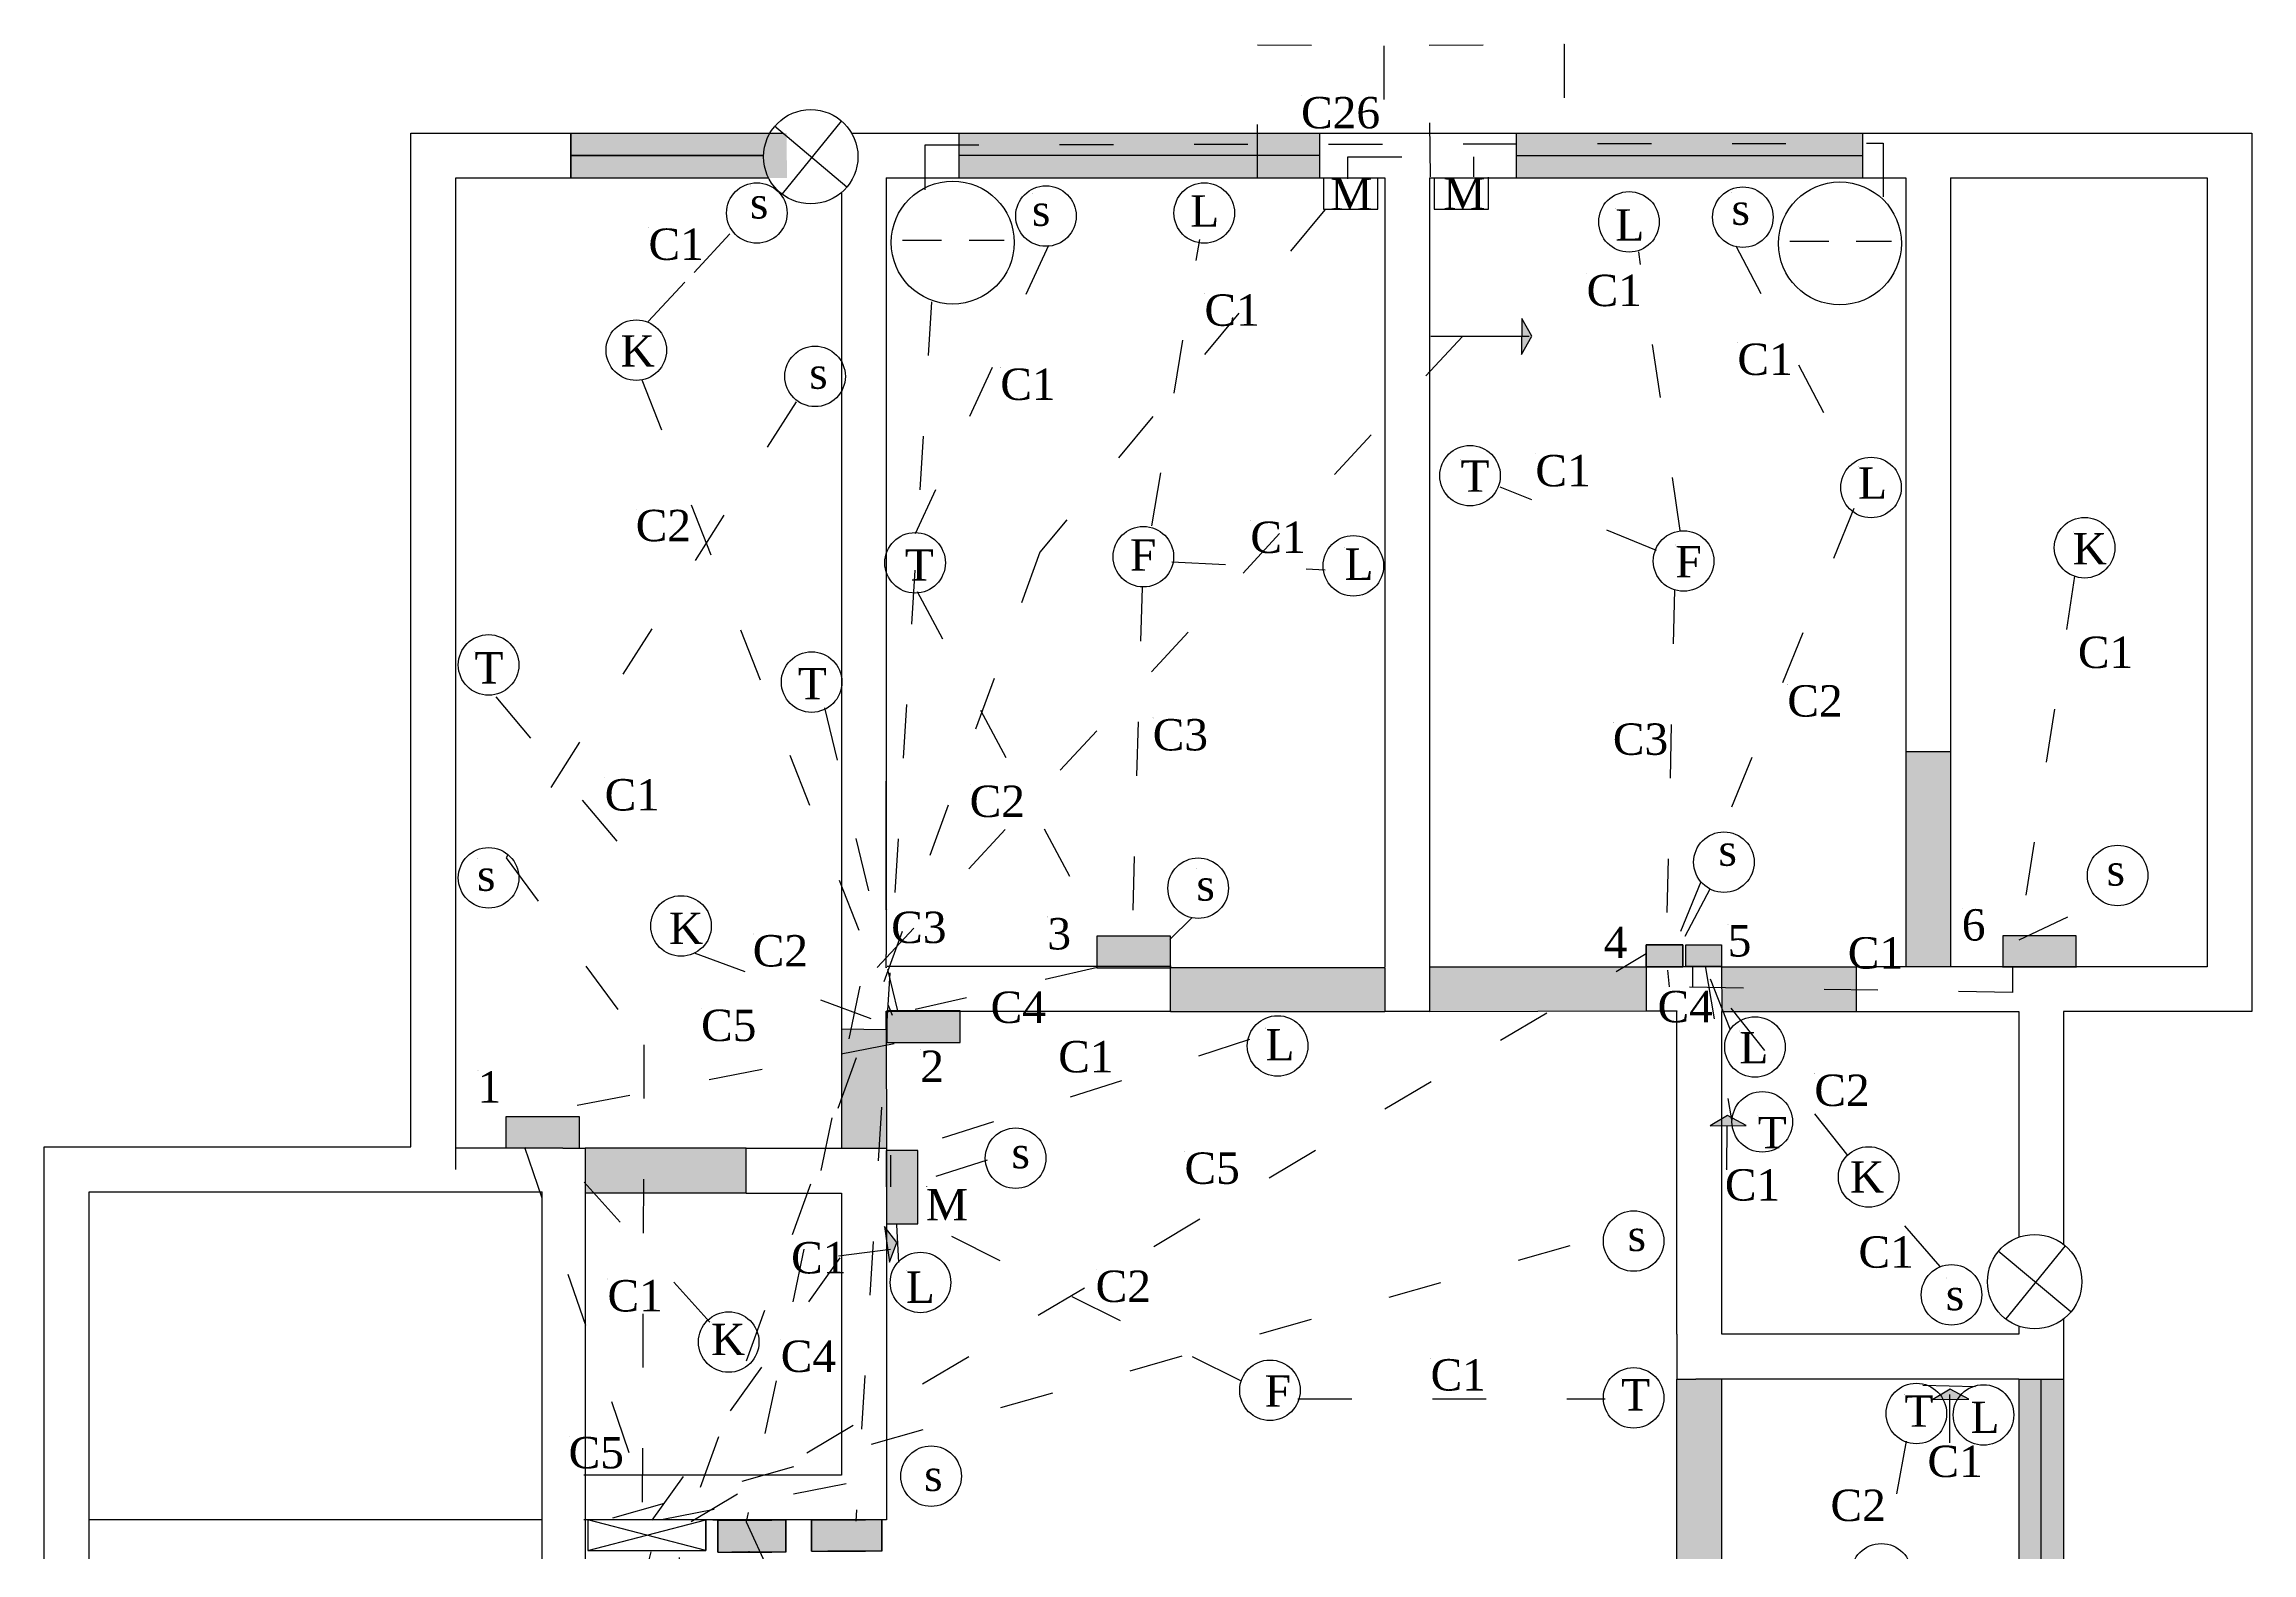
# Model space of a CAD drawing. Header units: inches. Extents: x 1 to 17879, y -3361 to 1909.
# Drawn here: x 5721.7 to 6214.1, y 1343.6 to 1680.2 of the extents above; entities that cross this region are included whole.
import ezdxf

# ---------------------------------------------------------------- set-up
doc = ezdxf.new("R2010")
doc.units = ezdxf.units.IN
doc.header["$MEASUREMENT"] = 0
for name, pattern in [('ACAD_ISO02W100', [15, 12, -3]), ('ACAD_ISO03W100', [30, 12, -18]), ('DASHEDX2', [1.5, 1, -0.5])]:
    doc.linetypes.add(name, pattern=pattern)

msp = doc.modelspace()

# ---------------------------------------------------------------- hatches: boundary and pattern name
for color, points in [(120, [(5887.33, 1660.41), (5839.16, 1660.41), (5839.15, 1650.41), (5887.35, 1650.41)]), (120, [(6127.28, 1660.41), (6050, 1660.41), (6050, 1650.41), (6127.28, 1650.41)]), (2, [(6146.9, 1522.41), (6136.9, 1522.41), (6136.9, 1474.41), (6146.9, 1474.41)]), (9, [(5972.89, 1481.2), (5956.51, 1481.2), (5956.51, 1474.17), (5969.17, 1474.17), (5972.89, 1474.17)]), (9, [(6174.89, 1481.33), (6158.52, 1481.33), (6158.52, 1474.31), (6171.17, 1474.31), (6174.89, 1474.31)]), (2, [(6079.04, 1474.41), (6030.7, 1474.41), (6030.7, 1464.41), (6079.04, 1464.55)]), (2, [(6125.81, 1474.41), (6095.83, 1474.41), (6095.88, 1464.41), (6125.81, 1464.41)]), (9, [(5925.99, 1464.55), (5909.62, 1464.55), (5909.62, 1457.53), (5922.27, 1457.53), (5925.99, 1457.53)]), (2, [(5909.5, 1460.37), (5899.5, 1460.45), (5899.5, 1433.91), (5909.55, 1433.91)]), (9, [(5841.07, 1440.94), (5824.69, 1440.94), (5824.69, 1433.91), (5837.35, 1433.91), (5841.07, 1433.91)]), (2, [(5878.29, 1433.91), (5842.38, 1433.91), (5842.38, 1423.91), (5878.29, 1423.91)]), (9, [(5916.54, 1417.08), (5916.54, 1433.45), (5909.51, 1433.45), (5909.51, 1420.8), (5909.51, 1417.08)]), (2, [(6095.88, 1382.41), (6090.1, 1382.41), (6085.88, 1382.41), (6085.88, 1326.64), (6095.88, 1326.64)]), (120, [(6172.1, 1367.81), (6172.1, 1382.41), (6162.1, 1382.41), (6162.1, 1367.81), (6162.1, 1280.61), (6172.1, 1280.61)])]:
    msp.add_hatch(color=color).paths.add_polyline_path(points)
h = msp.add_hatch(color=120)
h.paths.add_polyline_path([(6006.13, 1660.41), (5925.72, 1660.41), (5925.72, 1655.38), (6006.13, 1655.41)])
h.paths.add_polyline_path([(6006.13, 1655.41), (5925.72, 1655.38), (5925.72, 1650.41), (6006.13, 1650.41)])
at = {"linetype": 'ACAD_ISO03W100'}
for points in [[(6053.48, 1615.13), (6051.28, 1619.07), (6051.18, 1611.02)], [(6097.17, 1441.2), (6093.28, 1438.9), (6101.34, 1439)], [(5911.87, 1412.89), (5909.09, 1416.45), (5910.22, 1408.47)], [(6146.82, 1380.14), (6142.94, 1377.84), (6150.99, 1377.94)]]:
    msp.add_hatch(color=7, dxfattribs=at).paths.add_polyline_path(points)
h = msp.add_hatch(color=2)
h.set_gradient(color1=(214, 214, 214), color2=(214, 214, 214), tint=1)
h.paths.add_polyline_path([(6079.04, 1474.38), (6087.16, 1474.38), (6087.16, 1479.28), (6079.04, 1479.28)])
h = msp.add_hatch(color=2)
h.set_gradient(color1=(214, 214, 214), color2=(214, 214, 214), tint=1)
h.paths.add_polyline_path([(6095.83, 1474.43), (6087.85, 1474.43), (6087.85, 1479.28), (6095.83, 1479.28)])
h = msp.add_hatch(color=2)
h.set_gradient(color1=(255, 255, 0), color2=(255, 255, 0), tint=1)
h.paths.add_polyline_path([(5972.92, 1474.21), (6020.72, 1474.21), (6020.72, 1464.35), (5972.92, 1464.35)])
h = msp.add_hatch(color=7, dxfattribs=at)
h.set_gradient(color1=(204, 102, 102), color2=(204, 102, 102), tint=1)
h.paths.add_polyline_path([(5871.97, 1350.96), (5887.11, 1350.96), (5887.11, 1343.77), (5871.97, 1343.77)])
h = msp.add_hatch(color=7, dxfattribs=at)
h.set_gradient(color1=(0, 255, 255), color2=(0, 255, 255), tint=1)
h.paths.add_polyline_path([(5892.87, 1351), (5908.52, 1351), (5908.52, 1344.02), (5892.87, 1344.02)])

# ---------------------------------------------------------------- linework, layer by layer
for p, q in [((5992.33, 1650.32), (5992.33, 1680.13)), ((5992.33, 1680.13), (6020.51, 1679.9)), ((6020.51, 1679.9), (6020.51, 1650.32)), ((6030.64, 1680.01), (6060.71, 1680.25)), ((6030.87, 1650.68), (6030.64, 1680.01)), ((6060.71, 1680.25), (6060.71, 1650.68)), ((5945.7, 1635.31), (5915.97, 1570.98)), ((5968.78, 1572.76), (5979.43, 1636.64)), ((6098.97, 1635.24), (6124.57, 1586.71)), ((6086.62, 1571.71), (6077.35, 1633.91)), ((6051.28, 1619.07), (6051.18, 1611.02)), ((6051.18, 1611.02), (6053.48, 1615.13)), ((6053.48, 1615.13), (6051.28, 1619.07)), ((5855.02, 1605.39), (5910.85, 1463.58)), ((6081.32, 1567.3), (6046.46, 1581.42)), ((6125.35, 1576.63), (6085.44, 1479.34)), ((5973.22, 1564.77), (6007.39, 1563)), ((6174.56, 1561.55), (6162.2, 1480.38)), ((5916.41, 1558.12), (5957.69, 1480.92)), ((5966.56, 1559.01), (5964.34, 1481.81)), ((6085.29, 1558.48), (6083.53, 1481.28)), ((5822.45, 1534.61), (5859.91, 1489.84)), ((5895.74, 1532.16), (5912.02, 1464.6)), ((6093.24, 1491.75), (6086.7, 1479.35)), ((6162.2, 1480.38), (6179.85, 1488.76)), ((5977.66, 1485.36), (5972.78, 1480.48)), ((5866.71, 1477.51), (5909.01, 1461.74)), ((6124.06, 1432.21), (6090.52, 1474.6)), ((6097.73, 1460.47), (6092.19, 1474.6)), ((6092.19, 1474.6), (6098.01, 1440.24)), ((5990.55, 1458.16), (5913.01, 1433.24)), ((6097.17, 1441.2), (6093.28, 1438.9)), ((6093.28, 1438.9), (6101.34, 1439)), ((6097.01, 1429.13), (6097.09, 1438.99)), ((6101.34, 1439), (6097.17, 1441.2)), ((5870.17, 1395.08), (5835.97, 1433.3)), ((5932, 1431.26), (5916.97, 1426.52)), ((6144.57, 1407.55), (6132.37, 1421.68)), ((5911.87, 1412.89), (5909.09, 1416.45)), ((5909.09, 1416.45), (5910.22, 1408.47)), ((5911.81, 1416.82), (5912.27, 1408.42)), ((5988.58, 1382), (5916.93, 1417.82)), ((5898.86, 1409.88), (5910.43, 1411.41)), ((5910.22, 1408.47), (5911.87, 1412.89)), ((6140.74, 1381.08), (6152.43, 1380.78)), ((6146.82, 1380.14), (6142.94, 1377.84)), ((6146.72, 1368.21), (6146.72, 1378.99)), ((6150.99, 1377.94), (6146.82, 1380.14)), ((6001.34, 1378.04), (6069.85, 1378.04)), ((6142.94, 1377.84), (6150.99, 1377.94)), ((6137.03, 1368.6), (6132.65, 1344.95)), ((5871.98, 1350.95), (5871.96, 1343.77)), ((5871.98, 1350.96), (5887.11, 1350.97)), ((5887.12, 1343.77), (5887.11, 1350.96)), ((5908.52, 1351.01), (5892.84, 1351.01)), ((5892.85, 1351), (5892.88, 1344.03)), ((5908.52, 1344.01), (5908.52, 1351.01)), ((5871.96, 1343.77), (5887.12, 1343.77)), ((5892.88, 1344.03), (5908.52, 1344.01))]:
    msp.add_line(p, q, dxfattribs=at)
for p, q in [((5803.5, 1660.41), (5826.3, 1660.41)), ((5803.5, 1650.41), (5803.5, 1660.41)), ((5826.3, 1660.41), (5886.58, 1660.41)), ((5839.16, 1660.4), (5839.15, 1650.42)), ((5839.15, 1650.42), (5839.15, 1660.4)), ((5839.15, 1660.4), (5839.15, 1655.41)), ((5839.16, 1660.4), (5883.59, 1660.4)), ((5900.73, 1648.37), (5884.56, 1661.93)), ((5886.36, 1646.82), (5899.56, 1663.1)), ((5901.83, 1660.41), (6020.7, 1660.41)), ((5925.72, 1660.42), (5925.72, 1650.34)), ((5925.72, 1660.41), (5925.72, 1650.41)), ((6006.13, 1660.41), (6006.13, 1650.4)), ((6020.7, 1660.41), (6141.9, 1660.41)), ((6050, 1660.41), (6050, 1650.41)), ((6127.28, 1660.41), (6127.28, 1650.41)), ((6141.9, 1660.41), (6209.1, 1660.41)), ((6209.1, 1660.41), (6214.1, 1660.41)), ((6214.1, 1660.41), (6214.1, 1474.41)), ((5882.07, 1655.41), (5839.15, 1655.41)), ((5839.15, 1655.41), (5882.07, 1655.41)), ((5892.68, 1655.13), (5892.68, 1655.13)), ((5892.68, 1655.13), (5892.68, 1655.13)), ((5892.68, 1655.13), (5892.68, 1655.13)), ((5892.68, 1655.13), (5892.68, 1655.13)), ((5892.68, 1655.13), (5892.68, 1655.13)), ((5892.68, 1655.13), (5892.68, 1655.13)), ((5892.68, 1655.13), (5892.68, 1655.13)), ((5892.68, 1655.13), (5892.68, 1655.13)), ((5892.68, 1655.13), (5892.68, 1655.13)), ((5892.68, 1655.13), (5892.68, 1655.13)), ((5892.68, 1655.13), (5892.68, 1655.13)), ((5892.68, 1655.13), (5892.68, 1655.13)), ((5892.68, 1655.13), (5892.68, 1655.13)), ((5892.68, 1655.13), (5892.68, 1655.13)), ((5892.68, 1655.13), (5892.68, 1655.13)), ((5892.68, 1655.13), (5892.68, 1655.13)), ((5892.68, 1655.13), (5892.68, 1655.13)), ((5892.68, 1655.13), (5892.68, 1655.13)), ((5892.68, 1655.13), (5892.68, 1655.13)), ((5892.68, 1655.13), (5892.68, 1655.13)), ((5892.68, 1655.13), (5892.68, 1655.13)), ((6006.13, 1655.41), (5925.72, 1655.38)), ((6050, 1655.41), (6127.28, 1655.41)), ((5803.5, 1434.21), (5803.5, 1650.41)), ((5813.5, 1650.41), (5826.3, 1650.41)), ((5813.5, 1429.18), (5813.5, 1650.41)), ((5826.3, 1650.41), (5883.33, 1650.41)), ((5839.15, 1650.42), (5883.29, 1650.41)), ((5909.5, 1650.41), (6020.7, 1650.41)), ((5909.5, 1650.41), (5909.5, 1487.11)), ((6007.03, 1650.41), (6007.03, 1643.42)), ((6019.19, 1643.42), (6019.19, 1650.23)), ((6020.7, 1650.41), (6020.7, 1496.94)), ((6030.7, 1650.41), (6136.9, 1650.41)), ((6030.7, 1650.41), (6030.7, 1496.94)), ((6031.71, 1650.41), (6031.71, 1643.42)), ((6043.87, 1643.42), (6043.87, 1650.59)), ((6136.9, 1650.41), (6136.9, 1522.41)), ((6146.9, 1650.41), (6204.1, 1650.41)), ((6146.9, 1650.41), (6146.9, 1522.41)), ((6204.1, 1650.41), (6204.1, 1474.41)), ((5899.5, 1647.12), (5899.5, 1485.31)), ((6007.03, 1643.42), (6019.19, 1643.42)), ((6031.71, 1643.42), (6043.87, 1643.42)), ((5913.17, 1636.5), (5921.84, 1636.5)), ((5928, 1636.5), (5935.83, 1636.5)), ((6111.05, 1636.31), (6119.72, 1636.31)), ((6125.88, 1636.31), (6133.72, 1636.31)), ((6030.95, 1615.09), (6052.91, 1615.09)), ((6136.9, 1522.41), (6146.9, 1522.41)), ((6136.9, 1522.41), (6136.9, 1474.41)), ((6146.9, 1522.41), (6146.9, 1474.41)), ((5909.5, 1487.11), (5909.5, 1515.81)), ((6020.73, 1496.94), (6020.7, 1496.94)), ((6020.7, 1496.94), (6020.7, 1496.94)), ((6020.7, 1496.94), (6020.7, 1474.41)), ((6030.7, 1496.94), (6030.7, 1474.36)), ((5909.5, 1487.11), (5909.5, 1477.11)), ((5909.71, 1487.11), (5909.71, 1487.11)), ((5899.5, 1485.31), (5899.5, 1474.34)), ((5972.89, 1481.2), (5956.51, 1481.2)), ((5956.51, 1481.2), (5956.51, 1474.14)), ((5972.89, 1474.18), (5972.89, 1481.2)), ((6079.04, 1474.43), (6079.04, 1479.3)), ((6079.04, 1479.3), (6087.16, 1479.28)), ((6087.16, 1479.28), (6087.17, 1474.38)), ((6087.83, 1474.43), (6087.83, 1479.28)), ((6087.83, 1479.28), (6095.83, 1479.28)), ((6095.83, 1479.28), (6095.83, 1474.42)), ((6174.89, 1481.33), (6158.52, 1481.33)), ((6158.52, 1481.33), (6158.52, 1474.27)), ((6174.89, 1474.31), (6174.89, 1481.33)), ((5899.5, 1474.34), (5899.5, 1460.45)), ((5909.5, 1474.19), (5909.5, 1477.11)), ((5909.5, 1474.34), (5909.5, 1474.19)), ((5909.5, 1474.34), (5909.54, 1474.34)), ((5909.71, 1474.53), (5973.06, 1474.53)), ((5956.51, 1474.14), (5972.89, 1474.18)), ((5964.6, 1474.17), (5964.6, 1474.22)), ((5972.88, 1474.27), (6020.71, 1474.21)), ((5972.9, 1464.34), (5972.89, 1474.27)), ((6020.7, 1474.41), (6020.7, 1474.41)), ((6020.71, 1474.21), (6020.71, 1464.37)), ((6030.7, 1474.41), (6079.04, 1474.41)), ((6030.7, 1474.36), (6030.7, 1464.41)), ((6030.79, 1474.41), (6030.79, 1474.41)), ((6087.17, 1474.38), (6079.03, 1474.39)), ((6095.83, 1474.41), (6079.04, 1474.41)), ((6079.04, 1474.41), (6079.04, 1464.55)), ((6095.83, 1474.42), (6087.83, 1474.43)), ((6090.88, 1474.41), (6090.88, 1474.49)), ((6095.83, 1474.41), (6125.81, 1474.41)), ((6095.83, 1474.41), (6095.88, 1464.41)), ((6162.1, 1474.41), (6125.81, 1474.41)), ((6125.81, 1474.41), (6125.81, 1464.41)), ((6158.52, 1474.41), (6174.89, 1474.31)), ((6172.1, 1474.41), (6162.1, 1474.41)), ((6166.6, 1474.31), (6166.6, 1474.35)), ((6204.1, 1474.41), (6172.1, 1474.41)), ((6214.1, 1474.41), (6214.1, 1464.41)), ((6125.81, 1469.41), (6125.81, 1469.41)), ((5909.5, 1464.52), (5909.71, 1464.53)), ((5909.5, 1460.37), (5909.5, 1464.52)), ((5925.99, 1464.55), (5909.62, 1464.55)), ((5909.62, 1464.55), (5909.62, 1457.5)), ((5909.71, 1464.53), (5973.06, 1464.53)), ((5925.99, 1457.53), (5925.99, 1464.55)), ((6020.71, 1464.37), (5972.9, 1464.34)), ((6030.7, 1464.41), (6020.7, 1464.41)), ((6030.7, 1464.41), (6079.04, 1464.55)), ((6079.04, 1464.55), (6085.89, 1464.55)), ((6085.88, 1464.41), (6085.89, 1464.55)), ((6085.88, 1392.41), (6085.88, 1464.41)), ((6095.88, 1392.41), (6095.88, 1464.41)), ((6095.88, 1464.41), (6125.81, 1464.41)), ((6125.81, 1464.41), (6162.1, 1464.41)), ((6162.1, 1464.41), (6162.1, 1414.05)), ((6162.1, 1464.41), (6162.1, 1414.05)), ((6214.1, 1464.41), (6172.1, 1464.41)), ((6172.1, 1464.41), (6172.1, 1412.46)), ((5909.5, 1460.37), (5899.5, 1460.45)), ((5899.5, 1460.45), (5899.5, 1433.91)), ((5909.5, 1460.37), (5909.55, 1433.91)), ((5909.62, 1457.5), (5925.99, 1457.53)), ((5917.7, 1457.53), (5917.7, 1457.57)), ((5841.07, 1440.94), (5824.69, 1440.94)), ((5824.69, 1440.94), (5824.69, 1433.88)), ((5841.07, 1433.92), (5841.07, 1440.94)), ((5721.7, 1429.21), (5721.7, 1434.21)), ((5721.7, 1434.21), (5726.7, 1434.21)), ((5726.7, 1434.21), (5803.5, 1434.21)), ((5837.35, 1433.91), (5813.5, 1433.91)), ((5832.78, 1433.91), (5832.78, 1433.96)), ((5837.35, 1433.91), (5842.38, 1433.91)), ((5842.38, 1433.91), (5842.38, 1433.91)), ((5842.38, 1433.91), (5842.38, 1332.61)), ((5878.29, 1433.91), (5842.38, 1433.91)), ((5878.29, 1433.91), (5909.55, 1433.91)), ((5878.29, 1423.91), (5878.29, 1433.91)), ((5916.54, 1433.45), (5909.48, 1433.45)), ((5909.48, 1433.45), (5909.55, 1417.08)), ((5909.55, 1433.91), (5909.55, 1351.01)), ((5916.54, 1417.08), (5916.54, 1433.45)), ((5721.7, 1424.21), (5721.7, 1429.21)), ((5910.47, 1432.34), (5910.47, 1425.29)), ((5721.7, 1351.01), (5721.7, 1424.21)), ((5731.7, 1351.01), (5731.7, 1424.21)), ((5731.7, 1424.21), (5808.5, 1424.21)), ((5808.5, 1424.21), (5813.5, 1424.21)), ((5813.5, 1424.21), (5832.78, 1424.21)), ((5832.78, 1332.61), (5832.78, 1424.21)), ((5878.29, 1423.91), (5842.38, 1423.91)), ((5878.29, 1423.91), (5899.55, 1423.91)), ((5899.55, 1423.91), (5899.55, 1361.01)), ((5909.51, 1425.37), (5909.56, 1425.37)), ((5918.55, 1425.32), (5918.55, 1425.36)), ((5909.52, 1417.08), (5916.54, 1417.08)), ((6173.69, 1397.39), (6157.52, 1410.95)), ((6159.33, 1395.85), (6172.52, 1412.12)), ((6165.65, 1404.15), (6165.65, 1404.15)), ((6165.65, 1404.15), (6165.65, 1404.15)), ((6165.65, 1404.15), (6165.65, 1404.15)), ((6165.65, 1404.15), (6165.65, 1404.15)), ((6165.65, 1404.15), (6165.65, 1404.15)), ((6165.65, 1404.15), (6165.65, 1404.15)), ((6165.65, 1404.15), (6165.65, 1404.15)), ((6165.65, 1404.15), (6165.65, 1404.15)), ((6165.65, 1404.15), (6165.65, 1404.15)), ((6165.65, 1404.15), (6165.65, 1404.15)), ((6165.65, 1404.15), (6165.65, 1404.15)), ((6165.65, 1404.15), (6165.65, 1404.15)), ((6165.65, 1404.15), (6165.65, 1404.15)), ((6165.65, 1404.15), (6165.65, 1404.15)), ((6165.65, 1404.15), (6165.65, 1404.15)), ((6165.65, 1404.15), (6165.65, 1404.15)), ((6165.65, 1404.15), (6165.65, 1404.15)), ((6165.65, 1404.15), (6165.65, 1404.15)), ((6165.65, 1404.15), (6165.65, 1404.15)), ((6165.65, 1404.15), (6165.65, 1404.15)), ((6165.65, 1404.15), (6165.65, 1404.15)), ((6162.1, 1394.25), (6162.1, 1392.41)), ((6162.1, 1394.25), (6162.1, 1392.41)), ((6172.1, 1395.85), (6172.1, 1367.81)), ((6085.88, 1392.41), (6085.88, 1382.67)), ((6162.1, 1392.41), (6095.88, 1392.41)), ((6085.88, 1382.67), (6085.88, 1382.41)), ((6085.88, 1382.41), (6085.88, 1382.41)), ((6085.88, 1382.41), (6090.1, 1382.41)), ((6085.88, 1326.64), (6085.88, 1382.41)), ((6162.1, 1382.41), (6090.1, 1382.41)), ((6095.88, 1326.64), (6095.88, 1382.41)), ((6162.1, 1382.41), (6162.1, 1367.81)), ((6162.1, 1382.41), (6172.09, 1382.41)), ((6167.09, 1280.61), (6167.09, 1382.41)), ((6162.1, 1367.81), (6162.1, 1270.61)), ((6172.1, 1367.81), (6172.1, 1270.61)), ((5899.55, 1361.01), (5842.1, 1361.01)), ((5721.7, 1233.41), (5721.7, 1351.01)), ((5731.7, 1233.41), (5731.7, 1351.01)), ((5832.78, 1351.01), (5731.7, 1351.01)), ((5909.55, 1351.01), (5842.1, 1351.01)), ((5842.99, 1351.07), (5842.99, 1344.18)), ((5842.99, 1344.18), (5869.28, 1351.01)), ((5869.28, 1344.18), (5842.99, 1351.01)), ((5869.28, 1344.18), (5869.28, 1351.07)), ((5869.28, 1351.01), (5869.28, 1344.18)), ((5887.21, 1350.97), (5870.83, 1350.97)), ((5842.99, 1344.18), (5869.28, 1344.18)), ((5878.92, 1343.94), (5878.92, 1343.99))]:
    msp.add_line(p, q)
at = {"color": 4, "linetype": 'ACAD_ISO03W100'}
for p, q in [((5918.18, 1657.8), (6131.83, 1658.15)), ((5918.18, 1647.77), (5918.18, 1657.8)), ((6131.83, 1658.15), (6131.83, 1644.84)), ((5919.63, 1622.74), (5902.75, 1350.71)), ((5857.04, 1343.89), (5831.16, 1241.15))]:
    msp.add_line(p, q, dxfattribs=at)
at = {"color": 3, "linetype": 'ACAD_ISO03W100'}
for p, q in [((6012.48, 1650.19), (6012.48, 1655.08)), ((6012.48, 1655.08), (6040.5, 1655.08)), ((6040.5, 1655.08), (6040.5, 1650.63)), ((6007.36, 1643.3), (5943.79, 1566.89)), ((5889.4, 1600.48), (5824.74, 1498.71)), ((5943.79, 1566.89), (5865.39, 1350.99)), ((5824.74, 1498.71), (5855.47, 1456.99)), ((5855.47, 1456.99), (5855.07, 1351.35)), ((5848.53, 1351.46), (6069.99, 1414.45)), ((5859.37, 1351.11), (5913.2, 1361.59))]:
    msp.add_line(p, q, dxfattribs=at)
at = {"linetype": 'ACAD_ISO02W100'}
msp.add_line((5856.42, 1618.34), (5874.65, 1637.92), dxfattribs=at)
at = {"color": 23, "linetype": 'ACAD_ISO03W100'}
for p, q in [((6038.04, 1615.05), (5903.65, 1470.06)), ((5903.65, 1470.06), (5878.24, 1350.58)), ((5878.24, 1350.58), (5961.64, 1170.57))]:
    msp.add_line(p, q, dxfattribs=at)
at = {"linetype": 'DASHEDX2'}
msp.add_line((5897.19, 1526.46), (5897.19, 1526.46), dxfattribs=at)
at = {"color": 1, "linetype": 'ACAD_ISO03W100'}
for p, q in [((5866.04, 1350.66), (6079.04, 1477.37)), ((5956.66, 1474.23), (5915.94, 1464.86)), ((6084.23, 1469.92), (6083.81, 1473.68)), ((6089.41, 1469.82), (6089.41, 1474.37)), ((6160.68, 1474.51), (6160.68, 1468.67)), ((6160.68, 1468.67), (6084.23, 1469.92)), ((5911.25, 1457.19), (5828.83, 1441.13)), ((5828.83, 1434.19), (5857.27, 1350.92)), ((5857.27, 1350.92), (5909.63, 1423.98)), ((5870.64, 1240.84), (5863.3, 1343.99))]:
    msp.add_line(p, q, dxfattribs=at)
for points in [[(6079.04, 1474.38), (6087.16, 1474.38), (6087.16, 1479.28), (6079.04, 1479.28)], [(6095.83, 1474.43), (6087.85, 1474.43), (6087.85, 1479.28), (6095.83, 1479.28)], [(5972.92, 1474.21), (6020.72, 1474.21), (6020.72, 1464.35), (5972.92, 1464.35)]]:
    msp.add_lwpolyline(points, close=True)
at = {"linetype": 'ACAD_ISO03W100'}
for points in [[(5871.97, 1350.96), (5887.11, 1350.96), (5887.11, 1343.77), (5871.97, 1343.77)], [(5892.87, 1351), (5908.52, 1351), (5908.52, 1344.02), (5892.87, 1344.02)]]:
    msp.add_lwpolyline(points, close=True, dxfattribs=at)
for centre, radius in [((5892.68, 1655.13), 10.52), ((5924.34, 1635.98), 13.71), ((5880.65, 1642.57), 6.75), ((5945.14, 1641.89), 6.75), ((5980.44, 1642.57), 6.75), ((6075.18, 1640.59), 6.75), ((6100.58, 1641.64), 6.75), ((6122.22, 1635.79), 13.71), ((5853.77, 1611.97), 6.75), ((5893.64, 1606.12), 6.75), ((6039.72, 1583.97), 6.75), ((6129.16, 1581.33), 6.75), ((5915.95, 1564.53), 6.75), ((5966.86, 1565.89), 6.75), ((6087.35, 1564.93), 6.75), ((6176.79, 1567.89), 6.75), ((6013.7, 1563.86), 6.75), ((5820.82, 1541.75), 6.75), ((5892.87, 1537.92), 6.75), ((6096.35, 1497.73), 6.75), ((5820.82, 1494.24), 6.75), ((5979.08, 1491.93), 6.75), ((6184.16, 1494.76), 6.75), ((5863.75, 1483.51), 6.75), ((5996.8, 1456.74), 6.75), ((6103.27, 1456.51), 6.75), ((6104.9, 1439.82), 6.75), ((5938.36, 1431.69), 6.75), ((6128.62, 1427.51), 6.75), ((6076.21, 1413.21), 6.75), ((6165.65, 1404.15), 10.52), ((5917.15, 1403.98), 6.75), ((6147.12, 1401.22), 6.75), ((5874.38, 1390.68), 6.75), ((5995.1, 1379.92), 6.75), ((6076.21, 1378.22), 6.75), ((6139.27, 1374.74), 6.75), ((6154.24, 1374.42), 6.75), ((5919.52, 1360.75), 6.75), ((6131.46, 1338.96), 6.75)]:
    msp.add_circle(centre, radius)

# ---------------------------------------------------------------- texts
at = {"linetype": 'ACAD_ISO03W100', "char_height": 0.2, "width": 15.518, "attachment_point": 1}
for s, insert in [('s{\\fTimes New Roman|b0|i0|c0|p18;\\H35x;\\PC26}', (6002.04, 1668.8)), ('s{\\fTimes New Roman|b0|i0|c0|p18;\\H35x;\\PM}', (6008.53, 1650.64)), ('s{\\fTimes New Roman|b0|i0|c0|p18;\\H35x;\\PM}', (6033.73, 1650.72)), ('s{\\fTimes New Roman|b0|i0|c0|p18;\\H35x;\\Ps}', (5879.1, 1648.69)), ('s{\\fTimes New Roman|b0|i0|c0|p18;\\H35x;\\Ps}', (5942, 1647.04)), ('s{\\fTimes New Roman|b0|i0|c0|p18;\\H35x;\\PL}', (5977.32, 1646.85)), ('s{\\fTimes New Roman|b0|i0|c0|p18;\\H35x;\\Ps}', (6098.04, 1647.28)), ('s{\\fTimes New Roman|b0|i0|c0|p18;\\H35x;\\PL}', (6072.14, 1643.75)), ('s{\\fTimes New Roman|b0|i0|c0|p18;\\H35x;\\PC1}', (5856.49, 1639.45)), ('s{\\fTimes New Roman|b0|i0|c0|p18;\\H35x;\\PC1}', (6065.72, 1629.14)), ('s{\\fTimes New Roman|b0|i0|c0|p18;\\H35x;\\PC1}', (5980.49, 1624.75)), ('s{\\fTimes New Roman|b0|i0|c0|p18;\\H35x;\\PK}', (5850.24, 1615.64)), ('s{\\fTimes New Roman|b0|i0|c0|p18;\\H35x;\\Ps}', (5892.33, 1610.7)), ('s{\\fTimes New Roman|b0|i0|c0|p18;\\H35x;\\PC1}', (6099.36, 1613.78)), ('s{\\fTimes New Roman|b0|i0|c0|p18;\\H35x;\\PC1}', (5934.96, 1608.21)), ('s{\\fTimes New Roman|b0|i0|c0|p18;\\H35x;\\PT}', (6037.62, 1587.7)), ('s{\\fTimes New Roman|b0|i0|c0|p18;\\H35x;\\PC1}', (6054.3, 1588.93)), ('s{\\fTimes New Roman|b0|i0|c0|p18;\\H35x;\\PL}', (6126.28, 1586.15)), ('s{\\fTimes New Roman|b0|i0|c0|p18;\\H35x;\\PC2}', (5853.64, 1576.69)), ('s{\\fTimes New Roman|b0|i0|c0|p18;\\H35x;\\PC1}', (5990.73, 1574.06)), ('s{\\fTimes New Roman|b0|i0|c0|p18;\\H35x;\\PK}', (6174.15, 1571.5)), ('s{\\fTimes New Roman|b0|i0|c0|p18;\\H35x;\\PT}', (5913.66, 1567.89)), ('s{\\fTimes New Roman|b0|i0|c0|p18;\\H35x;\\PF}', (5963.86, 1570.11)), ('s{\\fTimes New Roman|b0|i0|c0|p18;\\H35x;\\PL}', (6011.73, 1568.06)), ('s{\\fTimes New Roman|b0|i0|c0|p18;\\H35x;\\PF}', (6085.54, 1568.6)), ('s{\\fTimes New Roman|b0|i0|c0|p18;\\H35x;\\PC1}', (6175.3, 1548.4)), ('s{\\fTimes New Roman|b0|i0|c0|p18;\\H35x;\\PT}', (5817.69, 1544.93)), ('s{\\fTimes New Roman|b0|i0|c0|p18;\\H35x;\\PT}', (5889.82, 1541.4)), ('s{\\fTimes New Roman|b0|i0|c0|p18;\\H35x;\\PC2}', (6110.5, 1537.56)), ('s{\\fTimes New Roman|b0|i0|c0|p18;\\H35x;\\PC3}', (5968.95, 1530.01)), ('s{\\fTimes New Roman|b0|i0|c0|p18;\\H35x;\\PC3}', (6071.58, 1529.03)), ('s{\\fTimes New Roman|b0|i0|c0|p18;\\H35x;\\PC1}', (5846.71, 1516.61)), ('s{\\fTimes New Roman|b0|i0|c0|p18;\\H35x;\\PC2}', (5928.12, 1515.16)), ('s{\\fTimes New Roman|b0|i0|c0|p18;\\H35x;\\Ps}', (6095.13, 1504.28)), ('s{\\fTimes New Roman|b0|i0|c0|p18;\\H35x;\\Ps}', (5818.24, 1498.69)), ('s{\\fTimes New Roman|b0|i0|c0|p18;\\H35x;\\Ps}', (6181.69, 1499.85)), ('s{\\fTimes New Roman|b0|i0|c0|p18;\\H35x;\\Ps}', (5978.69, 1496.5)), ('{\\C1;s\\fTimes New Roman|b0|i0|c0|p18;\\H35x;\\P6}', (6149.41, 1487.59)), ('s{\\fTimes New Roman|b0|i0|c0|p18;\\H35x;\\PK}', (5861.04, 1486.81)), ('s{\\fTimes New Roman|b0|i0|c0|p18;\\H35x;\\PC3}', (5910.62, 1487.04)), ('{\\C1;s\\fTimes New Roman|b0|i0|c0|p18;\\H35x;\\P3}', (5945.45, 1485.61)), ('{\\C1;s\\fTimes New Roman|b0|i0|c0|p18;\\H35x;\\P4}', (6069.51, 1483.68)), ('{\\C1;s\\fTimes New Roman|b0|i0|c0|p18;\\H35x;\\P5}', (6097.19, 1484.03)), ('s{\\fTimes New Roman|b0|i0|c0|p18;\\H35x;\\PC2}', (5879.74, 1481.81)), ('s{\\fTimes New Roman|b0|i0|c0|p18;\\H35x;\\PC1}', (5947.88, 1458.18)), ('s{\\fTimes New Roman|b0|i0|c0|p18;\\H35x;\\PL}', (5994.1, 1460.83)), ('s{\\fTimes New Roman|b0|i0|c0|p18;\\H35x;\\PL}', (6099.81, 1460.17)), ('{\\C1;s\\fTimes New Roman|b0|i0|c0|p18;\\H35x;\\P2}', (5917.12, 1456.04)), ('s{\\fTimes New Roman|b0|i0|c0|p18;\\H35x;\\P\\C1;1}', (5818.38, 1451.44)), ('s{\\fTimes New Roman|b0|i0|c0|p18;\\H35x;\\PC2}', (6116.52, 1450.69)), ('s{\\fTimes New Roman|b0|i0|c0|p18;\\H35x;\\PT}', (6103.88, 1441.24)), ('s{\\fTimes New Roman|b0|i0|c0|p18;\\H35x;\\Ps}', (5937.45, 1436.79)), ('s{\\fTimes New Roman|b0|i0|c0|p18;\\H35x;\\PC1}', (6096.57, 1429.58)), ('s{\\fTimes New Roman|b0|i0|c0|p18;\\H35x;\\PK}', (6124.44, 1431.35)), ('s{\\fTimes New Roman|b0|i0|c0|p18;\\H35x;\\PM}', (5918.34, 1425.16)), ('s{\\fTimes New Roman|b0|i0|c0|p18;\\H35x;\\Ps}', (6074.86, 1418.32)), ('s{\\fTimes New Roman|b0|i0|c0|p18;\\H35x;\\PC1}', (5888.3, 1413.33)), ('s{\\fTimes New Roman|b0|i0|c0|p18;\\H35x;\\PC1}', (6126.36, 1414.6)), ('s{\\fTimes New Roman|b0|i0|c0|p18;\\H35x;\\PC1}', (5847.35, 1404.84)), ('s{\\fTimes New Roman|b0|i0|c0|p18;\\H35x;\\PL}', (5913.89, 1406.76)), ('s{\\fTimes New Roman|b0|i0|c0|p18;\\H35x;\\PC2}', (5956.22, 1406.96)), ('s{\\fTimes New Roman|b0|i0|c0|p18;\\H35x;\\Ps}', (6145.84, 1405.12)), ('s{\\fTimes New Roman|b0|i0|c0|p18;\\H35x;\\PK}', (5870.44, 1395.09)), ('s{\\fTimes New Roman|b0|i0|c0|p18;\\H35x;\\PC1}', (6030.92, 1387.2)), ('s{\\fTimes New Roman|b0|i0|c0|p18;\\H35x;\\PF}', (5993.94, 1383.59)), ('s{\\fTimes New Roman|b0|i0|c0|p18;\\H35x;\\PT}', (6073.41, 1382.74)), ('s{\\fTimes New Roman|b0|i0|c0|p18;\\H35x;\\PT}', (6136.61, 1379.1)), ('s{\\fTimes New Roman|b0|i0|c0|p18;\\H35x;\\PL}', (6151.35, 1377.73)), ('s{\\fTimes New Roman|b0|i0|c0|p18;\\H35x;\\Ps}', (5917.97, 1364.79)), ('s{\\fTimes New Roman|b0|i0|c0|p18;\\H35x;\\PC1}', (6141.75, 1367.9)), ('s{\\fTimes New Roman|b0|i0|c0|p18;\\H35x;\\PC2}', (6120.12, 1358.09))]:
    msp.add_mtext(s, dxfattribs=dict(at, insert=insert))
at = {"color": 1, "linetype": 'ACAD_ISO03W100', "char_height": 0.2, "width": 15.518, "attachment_point": 1}
for s, insert in [('s{\\fTimes New Roman|b0|i0|c0|p18;\\H35x;\\PC1}', (6123.98, 1481.34)), ('s{\\fTimes New Roman|b0|i0|c0|p18;\\H35x;\\PC4}', (5932.79, 1469.21)), ('s{\\fTimes New Roman|b0|i0|c0|p18;\\H35x;\\PC4}', (6081.55, 1469.35)), ('s{\\fTimes New Roman|b0|i0|c0|p18;\\H35x;\\PC5}', (5868.22, 1465.18)), ('s{\\fTimes New Roman|b0|i0|c0|p18;\\H35x;\\PC5}', (5976.04, 1433.31)), ('s{\\fTimes New Roman|b0|i0|c0|p18;\\H35x;\\PC4}', (5885.99, 1391.35)), ('s{\\fTimes New Roman|b0|i0|c0|p18;\\H35x;\\PC5}', (5838.67, 1369.84))]:
    msp.add_mtext(s, dxfattribs=dict(at, insert=insert))

doc.saveas('drawing.dxf')
